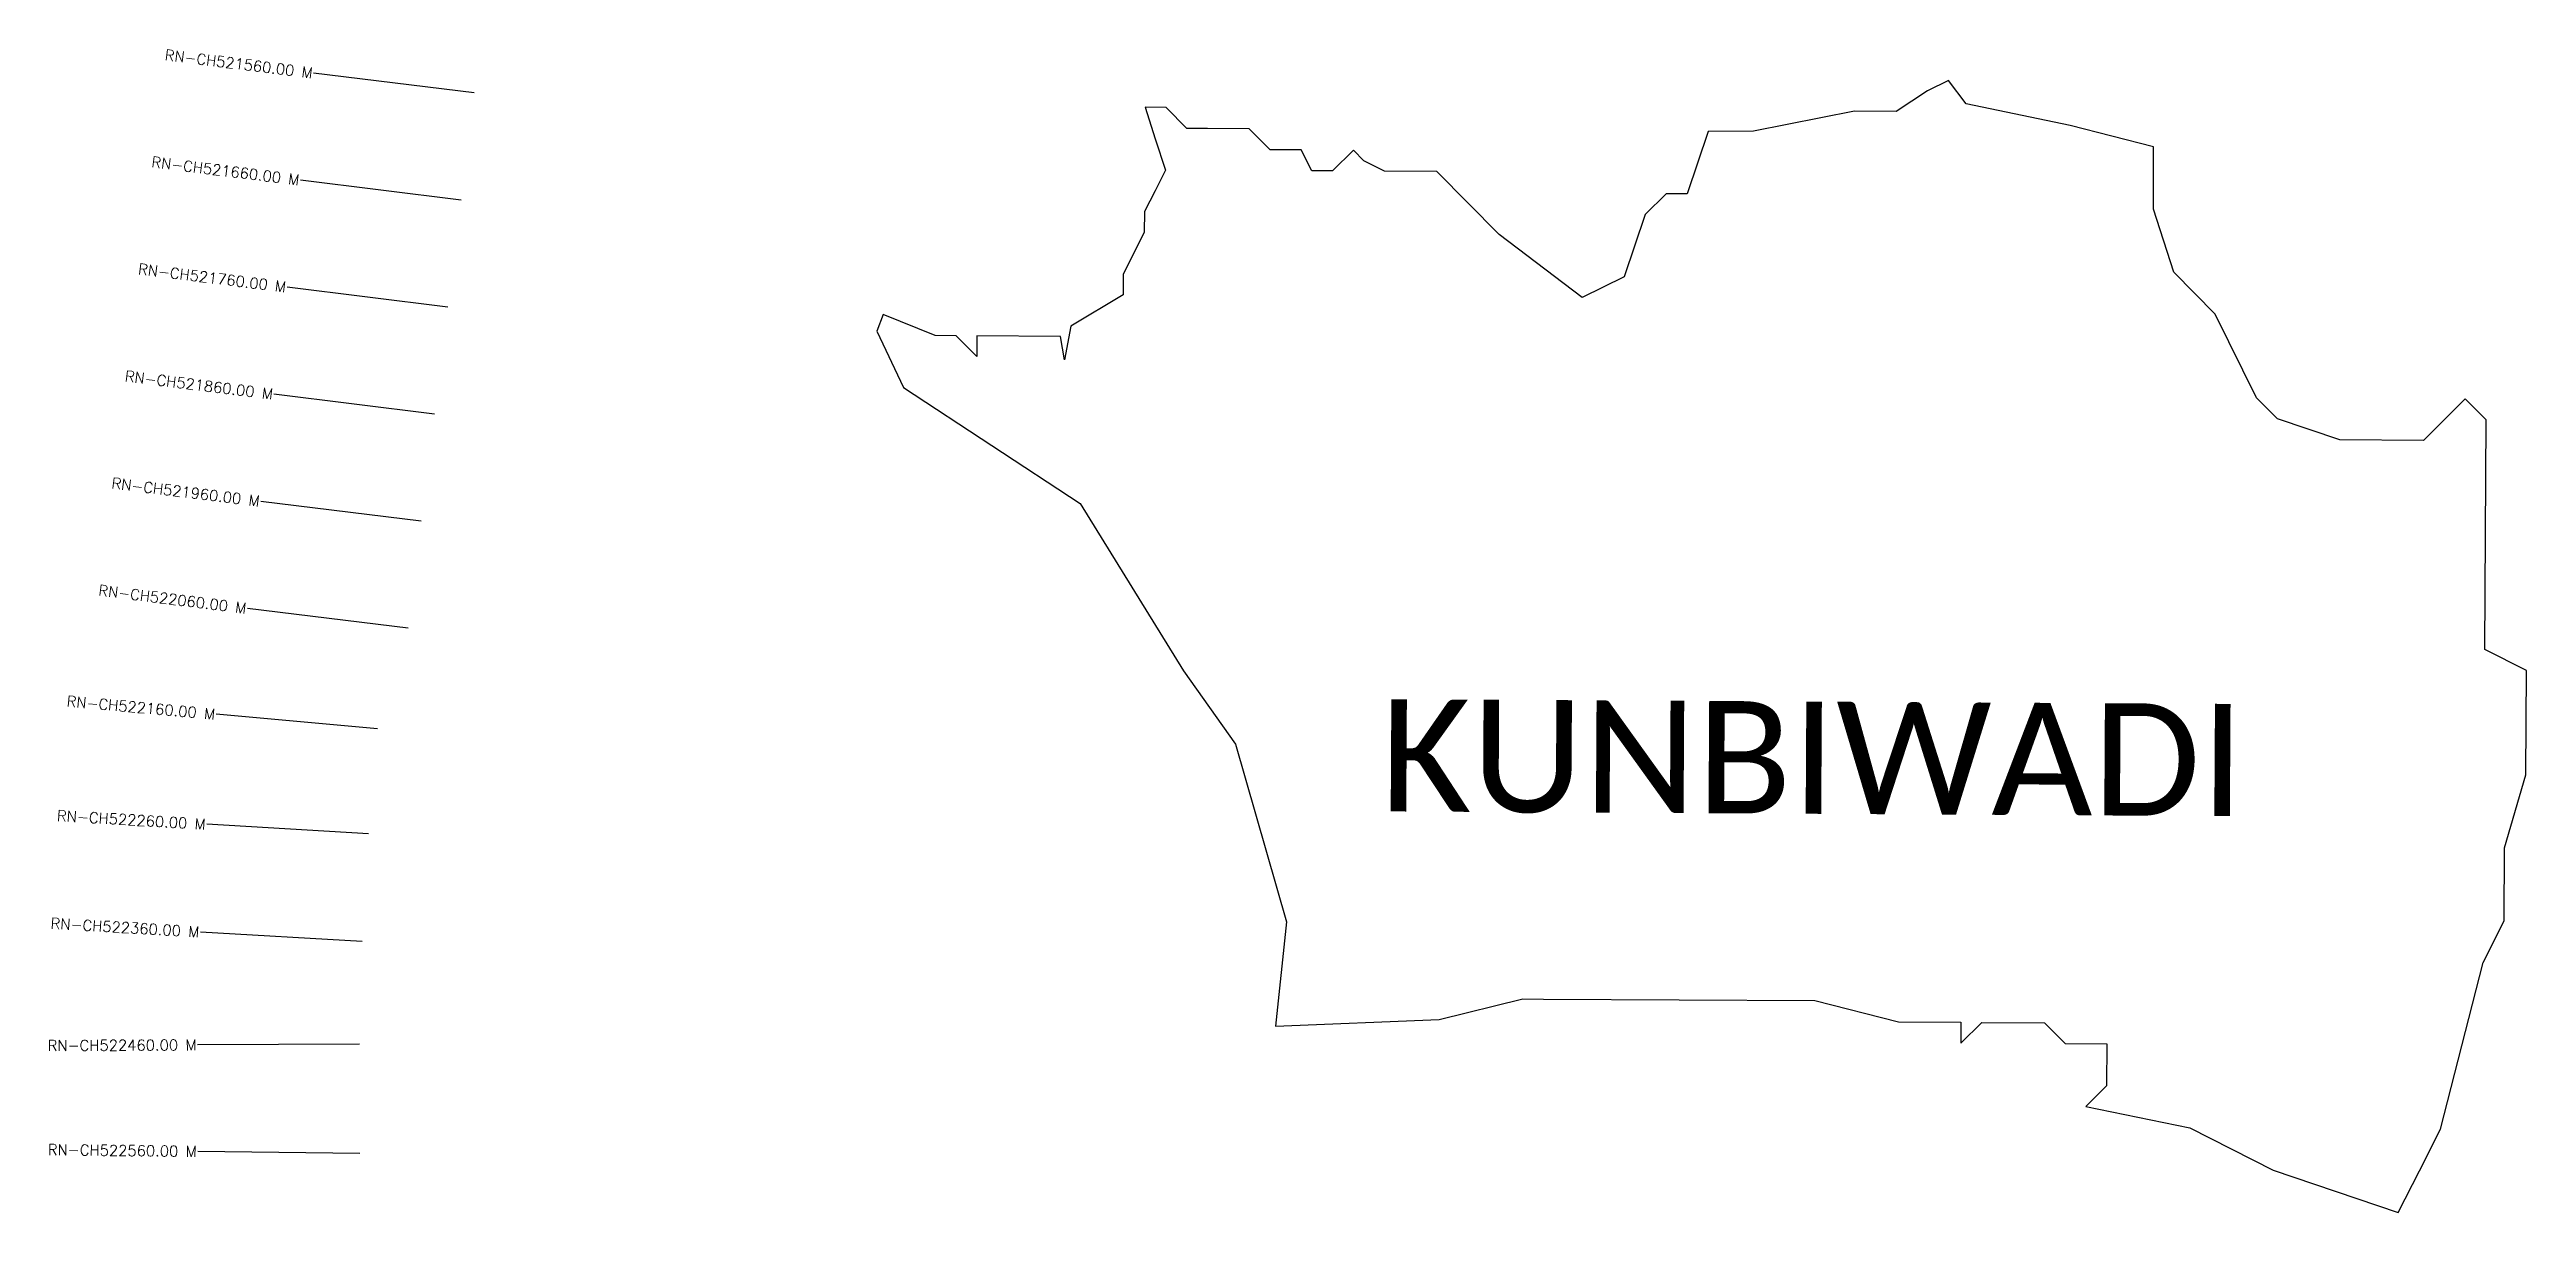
# Model space of a CAD drawing. Header units: metres. Extents: x 318160 to 320455, y 1877616 to 1878694.
import ezdxf
from ezdxf.enums import TextEntityAlignment as Align

# ---------------------------------------------------------------- set-up
doc = ezdxf.new("R2010")
doc.units = ezdxf.units.M
for name, color, linetype in [('CS', 134, 'Continuous'), ('CSMark', 6, 'Continuous'), ('VILLAGE BOUNDRY', 10, 'Continuous'), ('VILLAGE NAME', 250, 'Continuous')]:
    doc.layers.add(name, color=color, linetype=linetype)
doc.styles.get("Standard").update_dxf_attribs({"font": 'simplex.shx'})

msp = doc.modelspace()

# ---------------------------------------------------------------- linework, layer by layer
at = {"layer": 'CS'}
for p, q in [((318553.2, 1878654.1), (318404.3, 1878672.5)), ((318540.9, 1878554.8), (318392.1, 1878573.3)), ((318528.6, 1878455.6), (318379.8, 1878474)), ((318516.3, 1878356.4), (318367.5, 1878374.8)), ((318504, 1878257.1), (318355.2, 1878275.6)), ((318491.8, 1878157.9), (318342.9, 1878176.3)), ((318463.4, 1878064.9), (318314, 1878078.2)), ((318455, 1877967.5), (318305.3, 1877976.3)), ((318449.2, 1877867.7), (318299.4, 1877876.4)), ((318446.8, 1877772.5), (318296.8, 1877771.8)), ((318447, 1877671.3), (318297, 1877673))]:
    msp.add_line(p, q, dxfattribs=at)
at = {"layer": 'VILLAGE BOUNDRY'}
msp.add_lwpolyline([(320455, 1878118.7), (320416.4, 1878138.3), (320417.5, 1878351.1), (320398.3, 1878370.5), (320359.4, 1878332), (320282, 1878332.5), (320224.1, 1878352.2), (320204.9, 1878371.6), (320166.6, 1878449.2), (320128.1, 1878488.1), (320109.4, 1878546.3), (320109.4, 1878604.3), (320032.1, 1878624), (319935.6, 1878643.9), (319919.4, 1878665.6), (319900, 1878656), (319870.9, 1878636.8), (319832.2, 1878637.1), (319738.5, 1878618.8), (319696.7, 1878618.5), (319677.1, 1878560.6), (319657.8, 1878560.7), (319638.3, 1878541.5), (319618.7, 1878483.6), (319579.9, 1878464.5), (319502.9, 1878522.9), (319445.2, 1878581.3), (319396.8, 1878581.5), (319377.6, 1878591.3), (319368, 1878601), (319348.5, 1878581.8), (319329.2, 1878581.9), (319319.6, 1878601.3), (319290.6, 1878601.4), (319271.4, 1878620.9), (319232.7, 1878621.1), (319213.4, 1878621.2), (319194.2, 1878640.7), (319174.8, 1878640.8), (319184.3, 1878611.7), (319193.8, 1878582.7), (319184.1, 1878563.4), (319174.3, 1878544.1), (319174.1, 1878524.8), (319154.6, 1878486.2), (319154.5, 1878466.9), (319106, 1878438.1), (319100.1, 1878406.9), (319096.3, 1878428.5), (319018.9, 1878429), (319018.8, 1878409.7), (318999.6, 1878429.1), (318980.3, 1878429.2), (318932.1, 1878448.8), (318926.1, 1878433.4), (318951, 1878381), (319114.7, 1878273.7), (319210.5, 1878118.5), (319258.5, 1878050.6), (319305.9, 1877886), (319295.7, 1877789.3), (319447.3, 1877795.5), (319524.8, 1877814.4), (319544.1, 1877814.3), (319795.6, 1877812.9), (319872.9, 1877793.1), (319930.9, 1877792.8), (319930.8, 1877773.5), (319950.2, 1877792.7), (320008.2, 1877792.4), (320027.4, 1877773), (320066.1, 1877772.7), (320065.9, 1877734), (320046.5, 1877714.8), (320143.1, 1877694.9), (320220.2, 1877655.8), (320336.1, 1877616.5), (320355.7, 1877655.1), (320375.2, 1877693.6), (320414.8, 1877848.2), (320434.3, 1877886.8), (320434.7, 1877954.4), (320454.4, 1878022.1)], close=True, dxfattribs=at)

# ---------------------------------------------------------------- texts
at = {"layer": 'CSMark'}
for s, rotation, p in [('RN-CH521560.00 M', 352.94, (318403.4, 1878672.6)), ('RN-CH521660.00 M', 352.94, (318391.1, 1878573.4)), ('RN-CH521760.00 M', 352.94, (318378.8, 1878474.2)), ('RN-CH521860.00 M', 352.94, (318366.5, 1878374.9)), ('RN-CH521960.00 M', 352.94, (318354.2, 1878275.7)), ('RN-CH522060.00 M', 352.94, (318341.9, 1878176.4)), ('RN-CH522160.00 M', 354.9266, (318313, 1878078.3)), ('RN-CH522260.00 M', 356.6612, (318304.3, 1877976.3)), ('RN-CH522360.00 M', 356.6612, (318298.4, 1877876.5)), ('RN-CH522460.00 M', 0.271, (318295.8, 1877771.8)), ('RN-CH522560.00 M', 359.3215, (318296, 1877673.1))]:
    msp.add_text(s, height=10, rotation=rotation, dxfattribs=at).set_placement(p, align=Align.MIDDLE_RIGHT)
at = {"layer": 'VILLAGE NAME', "insert": (319393.2, 1878092.3), "char_height": 104.042, "attachment_point": 1, "rotation": 359.6762}
msp.add_mtext_dynamic_manual_height_columns('{\\fCalibri|b0|i0|c0|p34;KUNBIWADI}', width=1675.948, gutter_width=520.2, heights=[0], dxfattribs=at)

doc.saveas('drawing.dxf')
